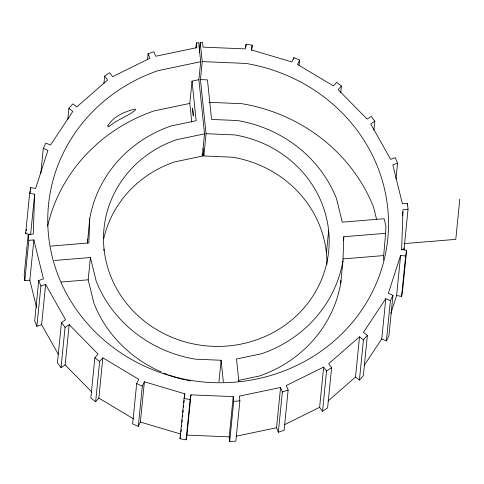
<?xml version="1.0" encoding="UTF-8"?>
<svg xmlns="http://www.w3.org/2000/svg" width="484" height="484" viewBox="0 0 484 484"><rect width="100%" height="100%" fill="white"/><g stroke="black" fill="none" stroke-linecap="round" stroke-linejoin="round"><path stroke-width="0.73" d="M103.818 238.412A112.905 106.498 5.7 0 1 174.373 161.971L202.3 156.126L204.526 133.844L198.888 79.709L200.678 61.728L198.7 42.689L196.389 42.876L196.879 47.632L155.709 56.247L153.93 51.758L148.128 53.754L149.913 58.243L112.627 76.653L109.68 72.739L104.647 76.091L107.593 80.005L76.732 106.952L72.824 103.885L68.897 108.362L72.8 111.435L50.475 145.085L45.871 143.064L43.312 148.364L47.916 150.385L35.647 188.451L30.655 187.623L29.645 193.382L34.636 194.211L33.251 234.093L28.217 234.51L24.2 274.773L24.805 280.599L29.839 280.188L33.856 239.925L28.828 240.336L24.805 280.599M87.416 243.204L89.722 218.72A128.405 121.115 5.7 0 1 171.142 125.937L196.159 120.704L192.039 81.143L198.888 79.709M89.722 218.72L88.874 242.956L50.76 246.084M238.709 380.351L259.315 376.044A128.405 121.115 5.7 0 0 340.736 283.261L340.839 280.321M340.736 283.261L342.956 260.979L343.803 236.743L385.651 233.306L385.911 225.937L384.139 218.738L342.285 222.168L336.453 198.482A128.405 121.115 5.7 0 0 237.251 120.516L211.575 119.439L207.454 79.878L200.43 79.582L202.221 61.601L200.243 42.562L202.554 42.374L203.05 47.13L245.303 48.896L246.126 44.195L252.237 45.218L251.716 50.433M383.274 260.102L385.651 233.306M34.636 194.211L30.619 234.474L25.628 233.645L29.645 193.382M30.135 192.838L30.286 191.349M30.431 189.855L30.655 187.623M40.783 173.72L43.312 148.364M33.856 239.925L43.451 278.905L38.72 280.532L34.703 320.795L36.887 326.295L41.618 324.667L45.635 284.404L40.904 286.032L36.887 326.295M67.778 119.548L68.897 108.362M45.635 284.404L65.564 319.827L61.456 322.562L57.433 362.825L61.044 367.622L65.152 364.888L69.17 324.625L65.062 327.359L61.044 367.622M103.903 83.55L104.647 76.091M161.142 371.93A128.405 121.115 5.7 0 1 94.005 303.498L88.173 279.812L90.393 257.53L54.523 260.471M103.891 250.549L104.036 249.06M69.17 324.625L98.07 354.076L94.858 357.73L90.841 397.993L95.632 401.756L98.839 398.102L102.856 357.839L138.757 379.311L136.669 383.637L132.652 423.899L138.297 426.38L140.378 422.054L144.401 381.791L184.852 393.819L184.41 398.296M95.632 401.756L99.65 361.494L102.856 357.839M147.535 59.72L148.128 53.754M138.297 426.38L142.314 386.111L144.401 381.791M191.761 122.089L189.813 103.425L192.039 81.143M195.863 48.097L196.389 42.876M199.275 52.254L200.243 42.562M326.954 264.203A112.905 106.498 5.7 0 0 232.501 157.203L203.843 155.999L206.063 133.717L200.43 79.582M359.533 336.785L355.516 377.048L359.424 380.115L363.442 339.853L359.533 336.785L328.678 363.732L331.619 367.646L327.601 407.909L322.568 411.261L326.585 370.998L323.639 367.084L286.359 385.494L288.137 389.983L284.12 430.246L278.318 432.242L282.335 391.979L280.557 387.49L239.386 396.106L239.882 400.861L235.859 441.124L229.694 441.626L233.712 401.363L233.221 396.608L190.968 394.841L186.951 435.104L186.122 439.805L180.012 438.782L184.029 398.52L184.852 393.819M181.058 431.849L181.282 429.611M181.579 426.628L181.73 425.134M182.026 422.151L182.25 419.918M182.547 416.936L182.698 415.441M182.994 412.459L183.218 410.226M183.515 407.244L183.666 405.749M183.962 402.767L184.186 400.528M186.122 439.805L190.145 399.542L190.968 394.841M245.824 47.178L246.126 44.195M218.956 381.797L221.103 360.259L195.427 359.182A128.405 121.115 5.7 0 1 96.225 281.216L90.393 257.53M229.694 441.626L229.198 436.87L233.221 396.608M293.806 59.115L293.951 57.62L299.596 60.101L299.076 65.322M278.318 432.242L276.539 427.753L280.557 387.49M340.736 92.716L341.408 86.007L336.616 82.244L333.409 85.898L297.509 64.426L299.596 60.101M326.416 252.92L328.642 230.638M322.568 411.261L319.621 407.346L323.639 367.084M343.428 240.457L343.803 236.743M373.92 130.123L374.816 121.175L371.204 116.378L367.096 119.112L338.201 89.661L341.408 86.007M385.79 298.652L381.773 338.915L386.377 340.936L390.394 300.673L385.79 298.652L363.466 332.302L367.374 335.376L363.351 375.638L359.424 380.115M395.985 178.862L397.546 163.205L395.361 157.705L390.63 159.333L370.708 123.91L374.816 121.175M390.812 313.505L396.602 295.549L401.593 296.377L405.61 256.115L400.625 255.286L388.349 293.352L392.954 295.373L388.936 335.636L386.377 340.936M402.422 215.604L402.797 211.877M396.602 295.549L400.625 255.286M407.292 204.889L407.443 203.401L402.41 203.812L392.814 164.832L397.546 163.205M401.157 249.726L404.031 249.49L408.048 209.227L407.443 203.401M408.048 209.227L403.021 209.645L401.629 249.526L406.62 250.355L402.603 290.618L401.593 296.377M459.8 199.106L455.783 239.368L404.17 243.603M25.628 233.645L25.882 232.205M26.136 230.765L26.384 229.325M180.012 438.782L180.248 437.439M180.484 436.096L180.72 434.753M252.237 45.218L251.414 49.919L291.87 61.946L293.951 57.62M405.61 256.115L406.62 250.355M390.394 300.673L392.954 295.373M364.41 365.087L381.773 338.915M363.442 339.853L367.374 335.376M328.025 401.054L355.516 377.048M326.585 370.998L331.619 367.646M284.368 424.752L319.621 407.346M282.335 391.979L288.137 389.983M200.678 61.728L158.123 70.634A170.483 160.803 5.7 0 0 88.802 325.206A170.483 160.803 5.7 0 0 366.612 302.415A170.483 160.803 5.7 0 0 245.902 63.428L202.221 61.601M189.813 103.425L154.106 110.897A170.483 160.803 5.7 0 0 47.638 226.016M204.526 133.844L176.593 139.688A112.905 106.498 5.7 0 0 130.686 308.284A112.905 106.498 5.7 0 0 314.673 293.195A112.905 106.498 5.7 0 0 234.728 134.921L206.063 133.717M236.101 436.211L276.539 427.753M61.262 282.021L88.173 279.812M343.071 258.904L383.431 255.594M233.712 401.363L239.882 400.861M208.973 102.318L241.879 103.691A170.483 160.803 5.7 0 1 373.587 207.206L376.6 219.44M186.951 435.104L229.198 436.87M184.029 398.52L190.145 399.542M140.378 422.054L180.834 434.081M136.669 383.637L142.314 386.111M98.839 398.102L133.457 418.811M94.858 357.73L99.65 361.494M65.152 364.888L91.948 392.197M61.456 322.562L65.062 327.359M41.618 324.667L58.225 354.185M38.72 280.532L40.904 286.032M29.839 280.188L36.59 307.618M403.88 248.038L404.031 249.49M238.848 381.386L236.519 358.995L261.535 353.756A128.405 121.115 5.7 0 0 342.956 260.979M203.062 148.534L203.843 155.999M202.064 153.888L202.3 156.126M221.103 360.259L223.36 381.906M28.217 234.51L28.828 240.336M190.285 380.944A128.405 121.115 5.7 0 1 186.642 380.2M185.184 379.879A128.405 121.115 5.7 0 1 168.692 374.973M167.301 374.453A128.405 121.115 5.7 0 1 163.852 373.085M87.495 241.002A128.405 121.115 5.7 0 1 87.761 239.532M192.608 108.422L193.322 115.912L192.608 108.422M108.017 125.477L107.884 126.802L108.755 126.608L115.737 121.647L130.226 113.813L134.963 110.382L135.635 109.42L135.09 109.057C124.745 111.623 113.897 116.015 108.017 125.477"/></g></svg>
